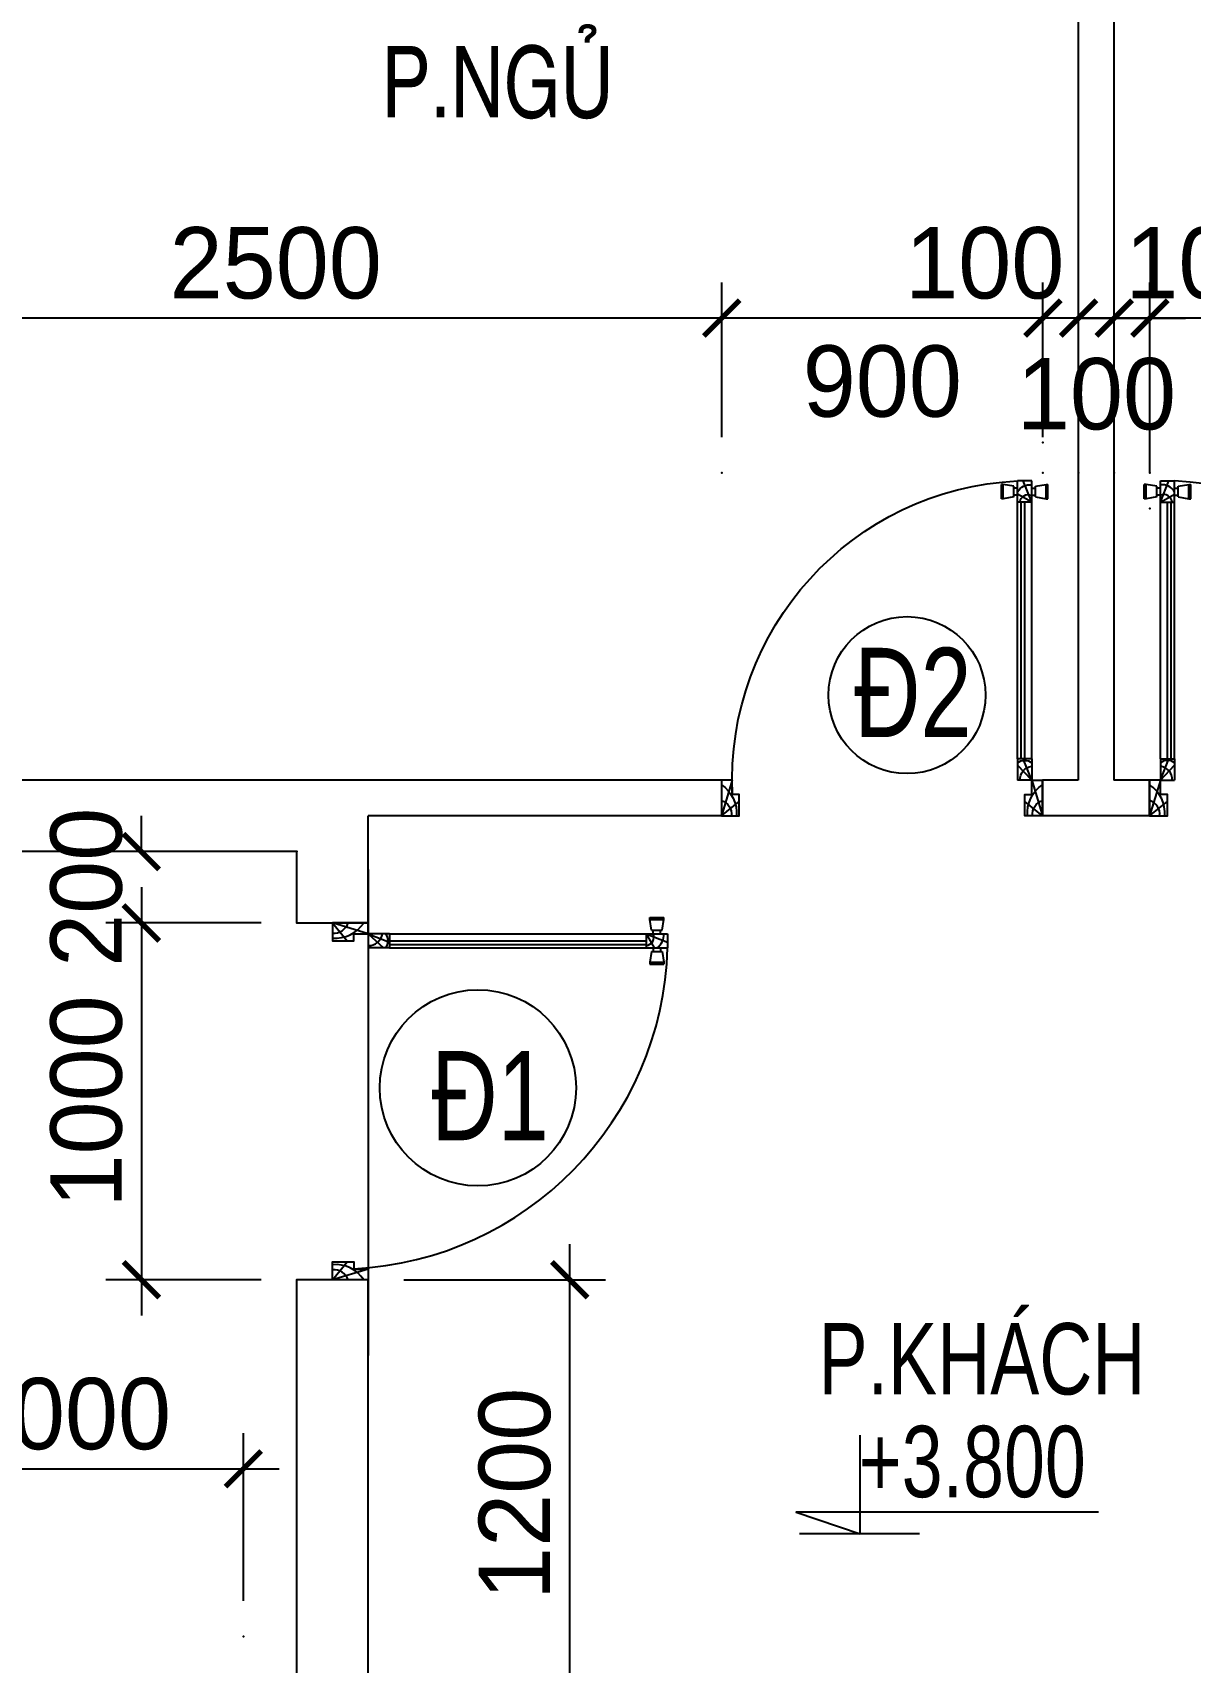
# Model space of a CAD drawing. Header units: inches. Extents: x -844707 to -690155, y -211546 to -175871.
# Drawn here: x -742312 to -739067, y -192736 to -188168 of the extents above; entities that cross this region are included whole.
import ezdxf

# ---------------------------------------------------------------- set-up
doc = ezdxf.new("R2010")
doc.units = ezdxf.units.IN
doc.header["$LTSCALE"] = 48
doc.header["$MEASUREMENT"] = 0
for name, color, linetype in [('DWGSHARE.com-CUA-DWGSHARE.com', 231, 'Continuous'), ('DWGSHARE.com-DIM-DWGSHARE.com', 251, 'Continuous'), ('DWGSHARE.com-LAYER1-DWGSHARE.com', 150, 'Continuous'), ('DWGSHARE.com-text-DWGSHARE.com', 3, 'Continuous'), ('DWGSHARE.com-TUONG-DWGSHARE.com', 7, 'Continuous')]:
    doc.layers.add(name, color=color, linetype=linetype)
doc.layers.add('DWGSHARE.com-DefPoints-DWGSHARE.com', color=7, linetype='Continuous', plot=False)
doc.styles.add('KTEN', font='', dxfattribs={"width": 0.9})
doc.styles.add('VNI-AVO', font='')
doc.styles.get('KTEN').set_extended_font_data('VNI-Helve-Condense')
doc.styles.get('VNI-AVO').set_extended_font_data('VNI-Avo')
doc.dimstyles.new('tl1-100', dxfattribs={"dimtxt": 200, "dimasz": 100, "dimexe": 100, "dimexo": 100, "dimgap": 50, "dimtad": 1, "dimdec": 0, "dimzin": 0, "dimdsep": 46, "dimtxsty": 'VNI-AVO', "dimblk": 'ARCHTICK', "dimcen": 1, "dimdle": 100, "dimclrd": 256, "dimclre": 256, "dimclrt": 2, "dimadec": 0, "dimazin": 0, "dimtfac": 1, "dimtdec": 0, "dimtix": 1, "dimtofl": 0, "dimtmove": 2, "dimatfit": 3, "dimldrblk": 'ARCHTICK', "dimfxl": 1, "dimtolj": 2, "dimtzin": 0, "dimarcsym": 0})

# ---------------------------------------------------------------- blocks, each defined once
blk = doc.blocks.new('CUA900')
at = {"color": 1}
for p, q in [((-982.7, 0), (-1012.7, 100)), ((-1012.7, 100), (-962.7, 59.3)), ((-12.7, 100), (-62.7, 59.3)), ((-42.7, 0), (-12.7, 100)), ((-42.7, 0), (-82.7, -42.5)), ((-42.7, 0), (-66.8, -60)), ((-127.7, -789), (-127.7, -829)), ((-122.7, -789), (-127.7, -789)), ((-122.7, -789), (-122.7, -829)), ((-92.7, -794), (-122.7, -789)), ((-92.7, -794), (-92.7, -824)), ((-82.7, -799), (-92.7, -799)), ((-82.7, -819), (-92.7, -819)), ((-42.7, -779), (-82.7, -801.6)), ((-42.7, -779), (-66.8, -839)), ((-42.7, -799), (-32.7, -799)), ((-42.7, -819), (-32.7, -819)), ((-32.7, -794), (-2.7, -789)), ((-32.7, -794), (-32.7, -824)), ((-2.7, -789), (-2.7, -829)), ((-2.7, -789), (2.3, -789)), ((2.3, -789), (2.3, -829)), ((-122.7, -829), (-127.7, -829)), ((-92.7, -824), (-122.7, -829)), ((-32.7, -824), (-2.7, -829)), ((-2.7, -829), (2.3, -829))]:
    blk.add_line(p, q, dxfattribs=at)
at = {"color": 3}
for p, q in [((-42.7, 0), (-82.7, 0)), ((-82.7, -60), (-82.7, 0)), ((-42.7, -60), (-42.7, 0)), ((-42.7, -60), (-82.7, -60)), ((-42.7, -779), (-82.7, -779)), ((-82.7, -779), (-82.7, -839)), ((-42.7, -779), (-42.7, -839)), ((-42.7, -839), (-82.7, -839))]:
    blk.add_line(p, q, dxfattribs=at)
for p, q in [((-82.7, -60), (-82.7, -779)), ((-72.7, -60), (-72.7, -779)), ((-62.7, -60), (-62.7, -779)), ((-42.7, -60), (-42.7, -779))]:
    blk.add_line(p, q)
for points in [[(-982.7, 40), (-982.7, 0), (-1012.7, 0), (-1012.7, 100), (-962.7, 100), (-962.7, 40)], [(-42.7, 40), (-42.7, 0), (-12.7, 0), (-12.7, 100), (-62.7, 100), (-62.7, 40)]]:
    blk.add_lwpolyline(points, close=True, dxfattribs=at)
at = {"color": 1}
for centre, radius, start, end in [((-1025.4, 95.6), 41, 288.0428, 6.1388), ((-1066.4, 92.3), 96.3, 303.9098, 4.6078), ((41, 92.3), 96.3, 175.3922, 236.0902), ((0, 95.6), 41, 173.8612, 251.9572), ((-56.7, 86.9), 926.3, 182.8999, 268.389), ((-36.8, -0.8), 39.4, 178.8582, 261.3705), ((-62.7, -21.4), 34.3, 234.3272, 305.7567), ((-46.8, -786.5), 42, 211.3101, 275.6269), ((-52.1, -776.5), 24.2, 186.0418, 292.8937)]:
    blk.add_arc(centre, radius, start, end, dxfattribs=at)
blk = doc.blocks.new('D-01-900')
at = {"color": 1}
for p, q in [((-15, 889), (-15, 929)), ((-10, 929), (-15, 929)), ((20, 924), (-10, 929)), ((-10, 889), (-10, 929)), ((20, 894), (20, 924)), ((30, 919), (20, 919)), ((30, 879), (54.1, 939)), ((70, 919), (80, 919)), ((80, 924), (110, 929)), ((80, 894), (80, 924)), ((110, 889), (110, 929)), ((110, 929), (115, 929)), ((115, 889), (115, 929)), ((-10, 889), (-15, 889)), ((20, 894), (-10, 889)), ((30, 899), (20, 899)), ((30, 879), (70, 901.6)), ((70, 899), (80, 899)), ((80, 894), (110, 889)), ((110, 889), (115, 889)), ((30, 100), (54.1, 160)), ((30, 100), (70, 142.5)), ((30, 100), (0, 0)), ((870, 100), (900, 0)), ((0, 0), (50, 40.7)), ((900, 0), (850, 40.7))]:
    blk.add_line(p, q, dxfattribs=at)
at = {"color": 3}
for p, q in [((30, 939), (70, 939)), ((30, 879), (30, 939)), ((70, 879), (70, 939)), ((30, 879), (70, 879)), ((30, 160), (70, 160)), ((30, 160), (30, 100)), ((70, 160), (70, 100)), ((30, 100), (70, 100))]:
    blk.add_line(p, q, dxfattribs=at)
for p, q in [((30, 160), (30, 879)), ((50, 160), (50, 879)), ((60, 160), (60, 879)), ((70, 160), (70, 879))]:
    blk.add_line(p, q)
for points in [[(30, 60), (30, 100), (0, 100), (0, 0), (50, 0), (50, 60)], [(870, 60), (870, 100), (900, 100), (900, 0), (850, 0), (850, 60)]]:
    blk.add_lwpolyline(points, close=True, dxfattribs=at)
at = {"color": 1}
for centre, radius, start, end in [((34.1, 886.5), 42, 31.3101, 95.6269), ((30, 100), 840, 357.2706, 87.2706), ((39.4, 876.5), 24.2, 6.0418, 112.8937), ((50, 121.4), 34.3, 54.3272, 125.7567), ((24.1, 100.8), 39.4, 358.8582, 81.3705), ((-53.7, 7.7), 96.3, 355.3922, 56.0902), ((953.7, 7.7), 96.3, 123.9098, 184.6078), ((-12.7, 4.4), 41, 353.8612, 71.9572), ((912.7, 4.4), 41, 108.0428, 186.1388)]:
    blk.add_arc(centre, radius, start, end, dxfattribs=at)
blk = doc.blocks.new('_ArchTick')
at = {"color": 0, "linetype": 'ByBlock', "const_width": 0.15}
blk.add_lwpolyline([(-0.5, -0.5), (0.5, 0.5)], dxfattribs=at)
blk = doc.blocks.new('*D330')
at = {"layer": 'DWGSHARE.com-DefPoints-DWGSHARE.com', "color": 0, "transparency": 16777216}
for p in [(-741721.3, -192193.5), (-742721.3, -192663.6), (-741721.3, -192663.6)]:
    blk.add_point(p, dxfattribs=at)
at = {"layer": 'DWGSHARE.com-DIM-DWGSHARE.com', "lineweight": -2, "transparency": 16777216}
for p, q in [((-742721.3, -192563.6), (-742721.3, -192093.5)), ((-741721.3, -192563.6), (-741721.3, -192093.5)), ((-742821.3, -192193.5), (-741621.3, -192193.5))]:
    blk.add_line(p, q, dxfattribs=at)
at = {"layer": 'DWGSHARE.com-DIM-DWGSHARE.com', "lineweight": -2, "transparency": 16777216, "xscale": 100, "yscale": 100, "zscale": 100, "rotation": 180}
blk.add_blockref('_ArchTick', (-742721.3, -192193.5), dxfattribs=at)
at = {"layer": 'DWGSHARE.com-DIM-DWGSHARE.com', "lineweight": -2, "transparency": 16777216, "xscale": 100, "yscale": 100, "zscale": 100}
blk.add_blockref('_ArchTick', (-741721.3, -192193.5), dxfattribs=at)
at = {"layer": 'DWGSHARE.com-DIM-DWGSHARE.com', "color": 2, "transparency": 16777216, "insert": (-742221.3, -192040), "char_height": 200, "attachment_point": 5, "style": 'VNI-AVO'}
blk.add_mtext('\\A2;1000', dxfattribs=at)
blk = doc.blocks.new('*D387')
at = {"layer": 'DWGSHARE.com-DefPoints-DWGSHARE.com', "color": 0, "transparency": 16777216}
for p in [(-741371.3, -191663.6), (-740806.6, -191663.6), (-741054.4, -192863.6)]:
    blk.add_point(p, dxfattribs=at)
at = {"layer": 'DWGSHARE.com-DIM-DWGSHARE.com', "lineweight": -2, "transparency": 16777216}
for p, q in [((-740806.6, -192963.6), (-740806.6, -191563.6)), ((-741271.3, -191663.6), (-740706.6, -191663.6)), ((-740954.4, -192863.6), (-740706.6, -192863.6))]:
    blk.add_line(p, q, dxfattribs=at)
at = {"layer": 'DWGSHARE.com-DIM-DWGSHARE.com', "lineweight": -2, "transparency": 16777216, "xscale": 100, "yscale": 100, "zscale": 100}
for p, rotation in [((-740806.6, -191663.6), 90), ((-740806.6, -192863.6), 270)]:
    blk.add_blockref('_ArchTick', p, dxfattribs=dict(at, rotation=rotation))
at = {"layer": 'DWGSHARE.com-DIM-DWGSHARE.com', "color": 2, "transparency": 16777216, "insert": (-740960.1, -192263.6), "char_height": 200, "attachment_point": 5, "rotation": 90, "style": 'VNI-AVO'}
blk.add_mtext('\\A2;1200', dxfattribs=at)
blk = doc.blocks.new('*D389')
at = {"layer": 'DWGSHARE.com-DefPoints-DWGSHARE.com', "color": 0, "transparency": 16777216}
for p in [(-741571.3, -190463.6), (-742007.2, -190663.6), (-741571.3, -190663.6)]:
    blk.add_point(p, dxfattribs=at)
at = {"layer": 'DWGSHARE.com-DIM-DWGSHARE.com', "lineweight": -2, "transparency": 16777216}
for p, q in [((-742007.2, -190463.6), (-742007.2, -190363.6)), ((-741671.3, -190463.6), (-742107.2, -190463.6)), ((-741671.3, -190663.6), (-742107.2, -190663.6)), ((-742007.2, -190663.6), (-742007.2, -190763.6))]:
    blk.add_line(p, q, dxfattribs=at)
at = {"layer": 'DWGSHARE.com-DIM-DWGSHARE.com', "lineweight": -2, "transparency": 16777216, "xscale": 100, "yscale": 100, "zscale": 100}
for p, rotation in [((-742007.2, -190463.6), 270), ((-742007.2, -190663.6), 90)]:
    blk.add_blockref('_ArchTick', p, dxfattribs=dict(at, rotation=rotation))
at = {"layer": 'DWGSHARE.com-DIM-DWGSHARE.com', "color": 2, "transparency": 16777216, "insert": (-742160.7, -190563.6), "char_height": 200, "attachment_point": 5, "rotation": 90, "style": 'VNI-AVO'}
blk.add_mtext('\\A2;200', dxfattribs=at)
blk = doc.blocks.new('*D390')
at = {"layer": 'DWGSHARE.com-DefPoints-DWGSHARE.com', "color": 0, "transparency": 16777216}
for p in [(-741571.3, -190663.6), (-742007.2, -191663.6), (-741571.3, -191663.6)]:
    blk.add_point(p, dxfattribs=at)
at = {"layer": 'DWGSHARE.com-DIM-DWGSHARE.com', "lineweight": -2, "transparency": 16777216}
for p, q in [((-742007.2, -190563.6), (-742007.2, -191763.6)), ((-741671.3, -190663.6), (-742107.2, -190663.6)), ((-741671.3, -191663.6), (-742107.2, -191663.6))]:
    blk.add_line(p, q, dxfattribs=at)
at = {"layer": 'DWGSHARE.com-DIM-DWGSHARE.com', "lineweight": -2, "transparency": 16777216, "xscale": 100, "yscale": 100, "zscale": 100}
for p, rotation in [((-742007.2, -190663.6), 90), ((-742007.2, -191663.6), 270)]:
    blk.add_blockref('_ArchTick', p, dxfattribs=dict(at, rotation=rotation))
at = {"layer": 'DWGSHARE.com-DIM-DWGSHARE.com', "color": 2, "transparency": 16777216, "insert": (-742160.7, -191163.6), "char_height": 200, "attachment_point": 5, "rotation": 90, "style": 'VNI-AVO'}
blk.add_mtext('\\A2;1000', dxfattribs=at)
blk = doc.blocks.new('*D662')
at = {"layer": 'DWGSHARE.com-DefPoints-DWGSHARE.com', "color": 0, "transparency": 16777216}
for p in [(-739180.1, -188968.2), (-739180.1, -189501.8), (-738280.1, -189501.8)]:
    blk.add_point(p, dxfattribs=at)
at = {"layer": 'DWGSHARE.com-DIM-DWGSHARE.com', "lineweight": -2, "transparency": 16777216}
for p, q in [((-739180.1, -189401.8), (-739180.1, -188868.2)), ((-738280.1, -189401.8), (-738280.1, -188868.2)), ((-738180.1, -188968.2), (-739280.1, -188968.2))]:
    blk.add_line(p, q, dxfattribs=at)
at = {"layer": 'DWGSHARE.com-DIM-DWGSHARE.com', "lineweight": -2, "transparency": 16777216, "xscale": 100, "yscale": 100, "zscale": 100, "rotation": 180}
blk.add_blockref('_ArchTick', (-739180.1, -188968.2), dxfattribs=at)
at = {"layer": 'DWGSHARE.com-DIM-DWGSHARE.com', "lineweight": -2, "transparency": 16777216, "xscale": 100, "yscale": 100, "zscale": 100}
blk.add_blockref('_ArchTick', (-738280.1, -188968.2), dxfattribs=at)
at = {"layer": 'DWGSHARE.com-DIM-DWGSHARE.com', "color": 2, "transparency": 16777216, "insert": (-738730.1, -189164.3), "char_height": 200, "attachment_point": 5, "style": 'VNI-AVO'}
blk.add_mtext('\\A2;900', dxfattribs=at)
blk = doc.blocks.new('*D678')
at = {"layer": 'DWGSHARE.com-DefPoints-DWGSHARE.com', "color": 0, "transparency": 16777216}
for p in [(-742880.6, -188968.2), (-740380.4, -189401.8), (-742880.6, -189519.6)]:
    blk.add_point(p, dxfattribs=at)
at = {"layer": 'DWGSHARE.com-DIM-DWGSHARE.com', "lineweight": -2, "transparency": 16777216}
for p, q in [((-742880.6, -189419.6), (-742880.6, -188868.2)), ((-740380.4, -189301.8), (-740380.4, -188868.2)), ((-740280.4, -188968.2), (-742980.6, -188968.2))]:
    blk.add_line(p, q, dxfattribs=at)
at = {"layer": 'DWGSHARE.com-DIM-DWGSHARE.com', "lineweight": -2, "transparency": 16777216, "xscale": 100, "yscale": 100, "zscale": 100, "rotation": 180}
blk.add_blockref('_ArchTick', (-742880.6, -188968.2), dxfattribs=at)
at = {"layer": 'DWGSHARE.com-DIM-DWGSHARE.com', "lineweight": -2, "transparency": 16777216, "xscale": 100, "yscale": 100, "zscale": 100}
blk.add_blockref('_ArchTick', (-740380.4, -188968.2), dxfattribs=at)
at = {"layer": 'DWGSHARE.com-DIM-DWGSHARE.com', "color": 2, "transparency": 16777216, "insert": (-741630.5, -188814.7), "char_height": 200, "attachment_point": 5, "style": 'VNI-AVO'}
blk.add_mtext('\\A2;2500', dxfattribs=at)
blk = doc.blocks.new('*D679')
at = {"layer": 'DWGSHARE.com-DefPoints-DWGSHARE.com', "color": 0, "transparency": 16777216}
for p in [(-739480.1, -188968.2), (-739480.1, -189401.8), (-739380.1, -189401.8)]:
    blk.add_point(p, dxfattribs=at)
at = {"layer": 'DWGSHARE.com-DIM-DWGSHARE.com', "lineweight": -2, "transparency": 16777216}
for p, q in [((-739480.1, -189301.8), (-739480.1, -188868.2)), ((-739380.1, -189301.8), (-739380.1, -188868.2)), ((-739480.1, -188968.2), (-739580.1, -188968.2)), ((-739380.1, -188968.2), (-739280.1, -188968.2))]:
    blk.add_line(p, q, dxfattribs=at)
at = {"layer": 'DWGSHARE.com-DIM-DWGSHARE.com', "lineweight": -2, "transparency": 16777216, "xscale": 100, "yscale": 100, "zscale": 100}
blk.add_blockref('_ArchTick', (-739480.1, -188968.2), dxfattribs=at)
at = {"layer": 'DWGSHARE.com-DIM-DWGSHARE.com', "lineweight": -2, "transparency": 16777216, "xscale": 100, "yscale": 100, "zscale": 100, "rotation": 180}
blk.add_blockref('_ArchTick', (-739380.1, -188968.2), dxfattribs=at)
at = {"layer": 'DWGSHARE.com-DIM-DWGSHARE.com', "color": 2, "transparency": 16777216, "insert": (-739643.2, -188814.7), "char_height": 200, "attachment_point": 5, "style": 'VNI-AVO'}
blk.add_mtext('\\A2;100', dxfattribs=at)
blk = doc.blocks.new('*D680')
at = {"layer": 'DWGSHARE.com-DefPoints-DWGSHARE.com', "color": 0, "transparency": 16777216}
for p in [(-739380.1, -188968.2), (-739380.1, -189401.8), (-739280.1, -189401.8)]:
    blk.add_point(p, dxfattribs=at)
at = {"layer": 'DWGSHARE.com-DIM-DWGSHARE.com', "lineweight": -2, "transparency": 16777216}
for p, q in [((-739380.1, -189301.8), (-739380.1, -188868.2)), ((-739280.1, -189301.8), (-739280.1, -188868.2)), ((-739380.1, -188968.2), (-739480.1, -188968.2)), ((-739280.1, -188968.2), (-739180.1, -188968.2))]:
    blk.add_line(p, q, dxfattribs=at)
at = {"layer": 'DWGSHARE.com-DIM-DWGSHARE.com', "lineweight": -2, "transparency": 16777216, "xscale": 100, "yscale": 100, "zscale": 100}
blk.add_blockref('_ArchTick', (-739380.1, -188968.2), dxfattribs=at)
at = {"layer": 'DWGSHARE.com-DIM-DWGSHARE.com', "lineweight": -2, "transparency": 16777216, "xscale": 100, "yscale": 100, "zscale": 100, "rotation": 180}
blk.add_blockref('_ArchTick', (-739280.1, -188968.2), dxfattribs=at)
at = {"layer": 'DWGSHARE.com-DIM-DWGSHARE.com', "color": 2, "transparency": 16777216, "insert": (-739330.1, -189181.7), "char_height": 200, "attachment_point": 5, "style": 'VNI-AVO'}
blk.add_mtext('\\A2;100', dxfattribs=at)
blk = doc.blocks.new('*D681')
at = {"layer": 'DWGSHARE.com-DefPoints-DWGSHARE.com', "color": 0, "transparency": 16777216}
for p in [(-739280.1, -188968.2), (-739280.1, -189401.8), (-739180.1, -189401.8)]:
    blk.add_point(p, dxfattribs=at)
at = {"layer": 'DWGSHARE.com-DIM-DWGSHARE.com', "lineweight": -2, "transparency": 16777216}
for p, q in [((-739280.1, -189301.8), (-739280.1, -188868.2)), ((-739180.1, -189301.8), (-739180.1, -188868.2)), ((-739280.1, -188968.2), (-739380.1, -188968.2)), ((-739180.1, -188968.2), (-739080.1, -188968.2))]:
    blk.add_line(p, q, dxfattribs=at)
at = {"layer": 'DWGSHARE.com-DIM-DWGSHARE.com', "lineweight": -2, "transparency": 16777216, "xscale": 100, "yscale": 100, "zscale": 100}
blk.add_blockref('_ArchTick', (-739280.1, -188968.2), dxfattribs=at)
at = {"layer": 'DWGSHARE.com-DIM-DWGSHARE.com', "lineweight": -2, "transparency": 16777216, "xscale": 100, "yscale": 100, "zscale": 100, "rotation": 180}
blk.add_blockref('_ArchTick', (-739180.1, -188968.2), dxfattribs=at)
at = {"layer": 'DWGSHARE.com-DIM-DWGSHARE.com', "color": 2, "transparency": 16777216, "insert": (-739026.1, -188814.7), "char_height": 200, "attachment_point": 5, "style": 'VNI-AVO'}
blk.add_mtext('\\A2;100', dxfattribs=at)
blk = doc.blocks.new('*D682')
at = {"layer": 'DWGSHARE.com-DefPoints-DWGSHARE.com', "color": 0, "transparency": 16777216}
for p in [(-740380.4, -188968.2), (-739480.1, -189316.5), (-740380.4, -189401.8)]:
    blk.add_point(p, dxfattribs=at)
at = {"layer": 'DWGSHARE.com-DIM-DWGSHARE.com', "lineweight": -2, "transparency": 16777216}
for p, q in [((-740380.4, -189301.8), (-740380.4, -188868.2)), ((-739480.1, -189216.5), (-739480.1, -188868.2)), ((-739380.1, -188968.2), (-740480.4, -188968.2))]:
    blk.add_line(p, q, dxfattribs=at)
at = {"layer": 'DWGSHARE.com-DIM-DWGSHARE.com', "lineweight": -2, "transparency": 16777216, "xscale": 100, "yscale": 100, "zscale": 100, "rotation": 180}
blk.add_blockref('_ArchTick', (-740380.4, -188968.2), dxfattribs=at)
at = {"layer": 'DWGSHARE.com-DIM-DWGSHARE.com', "lineweight": -2, "transparency": 16777216, "xscale": 100, "yscale": 100, "zscale": 100}
blk.add_blockref('_ArchTick', (-739480.1, -188968.2), dxfattribs=at)
at = {"layer": 'DWGSHARE.com-DIM-DWGSHARE.com', "color": 2, "transparency": 16777216, "insert": (-739930.3, -189146.1), "char_height": 200, "attachment_point": 5, "style": 'VNI-AVO'}
blk.add_mtext('\\A2;900', dxfattribs=at)

msp = doc.modelspace()

# ---------------------------------------------------------------- linework, layer by layer
at = {"layer": 'DWGSHARE.com-CUA-DWGSHARE.com'}
msp.add_line((-741371.3, -190513.6), (-741371.3, -191875.7), dxfattribs=at)
for centre, radius in [((-739861.1, -190025), 220), ((-741063.8, -191125.7), 275)]:
    msp.add_circle(centre, radius, dxfattribs=at)
at = {"layer": 'DWGSHARE.com-LAYER1-DWGSHARE.com', "color": 1}
msp.add_line((-739826.5, -192375.8), (-740162.6, -192375.8), dxfattribs=at)
msp.add_lwpolyline([(-739324.3, -192314.5), (-740171.4, -192314.5), (-739992.1, -192375.8), (-739992.1, -192098.7)], dxfattribs=at)
at = {"layer": 'DWGSHARE.com-TUONG-DWGSHARE.com'}
for p, q in [((-739381, -187513.1), (-739381, -190263.6)), ((-739281, -187513.1), (-739281, -190263.6)), ((-740380.3, -190263.6), (-742880.8, -190263.6)), ((-739481, -190363.6), (-739481, -190263.6)), ((-739481, -190263.6), (-739481, -190363.6)), ((-739481, -190363.6), (-739481, -190263.6)), ((-739481, -190363.6), (-739481, -190263.6)), ((-739381, -190263.6), (-739481, -190263.6)), ((-739481, -190363.6), (-739481, -190263.6)), ((-739481, -190263.6), (-739481, -190363.6)), ((-739481, -190363.6), (-739481, -190263.6)), ((-739481, -190363.6), (-739481, -190263.6)), ((-739381, -190263.6), (-739481, -190263.6)), ((-739181, -190263.6), (-739281, -190263.6)), ((-739181, -190363.6), (-739181, -190263.6)), ((-739181, -190263.6), (-739181, -190363.6)), ((-739181, -190363.6), (-739181, -190263.6)), ((-739181, -190363.6), (-739181, -190263.6)), ((-741371.3, -190663.6), (-741371.3, -190363.6)), ((-740380.3, -190363.6), (-741371.3, -190363.6)), ((-739181, -190363.6), (-739481, -190363.6)), ((-739181, -190363.6), (-739481, -190363.6)), ((-741571.3, -190463.6), (-743080.8, -190463.6)), ((-741571.3, -190663.6), (-741571.3, -190463.6)), ((-741571.3, -190663.6), (-741371.3, -190663.6)), ((-741371.3, -191663.6), (-741571.3, -191663.6)), ((-741571.3, -192663.6), (-741571.3, -191663.6)), ((-741371.3, -194913.1), (-741371.3, -191663.6)), ((-741571.3, -193163.6), (-741571.3, -192663.6))]:
    msp.add_line(p, q, dxfattribs=at)

# ---------------------------------------------------------------- block references
at = {"layer": 'DWGSHARE.com-CUA-DWGSHARE.com', "xscale": -1}
msp.add_blockref('D-01-900', (-739481.3, -190363.6), dxfattribs=at)
at = {"layer": 'DWGSHARE.com-CUA-DWGSHARE.com'}
msp.add_blockref('D-01-900', (-739181, -190363.6), dxfattribs=at)
at = {"layer": 'DWGSHARE.com-CUA-DWGSHARE.com', "rotation": 90}
msp.add_blockref('CUA900', (-741371.3, -190650.9), dxfattribs=at)

# ---------------------------------------------------------------- texts
at = {"layer": 'DWGSHARE.com-CUA-DWGSHARE.com', "style": 'KTEN', "width": 0.9}
for s, p in [('Ñ2', (-740009.2, -190142.4)), ('Ñ1', (-741194.6, -191272.4))]:
    msp.add_text(s, height=250, dxfattribs=at).set_placement(p)
at = {"layer": 'DWGSHARE.com-text-DWGSHARE.com', "style": 'KTEN', "width": 0.9}
for s, p in [('P.KHAÙCH', (-740109, -191985)), ('+3.800', (-739996.4, -192272.9))]:
    msp.add_text(s, height=200, dxfattribs=at).set_placement(p)
at = {"layer": 'DWGSHARE.com-text-DWGSHARE.com', "insert": (-740683.5, -188205.7), "char_height": 200, "width": 1261, "attachment_point": 3, "style": 'KTEN'}
msp.add_mtext('P.NGUÛ', dxfattribs=at)

# ---------------------------------------------------------------- dimensions: what is measured, and where the dimension line sits
at = {"layer": 'DWGSHARE.com-DIM-DWGSHARE.com'}
for base, p1, p2, angle, picture, middle in [((-742880.6, -188968.2), (-740380.4, -189401.8), (-742880.6, -189519.6), 180, '*D678', (-741630.5, -188814.7)), ((-742007.2, -190663.6), (-741571.3, -190463.6), (-741571.3, -190663.6), 90, '*D389', (-742160.7, -190563.6)), ((-742007.2, -191663.6), (-741571.3, -190663.6), (-741571.3, -191663.6), 90, '*D390', (-742160.7, -191163.6)), ((-740806.6, -191663.6), (-741054.4, -192863.6), (-741371.3, -191663.6), 90, '*D387', (-740960.1, -192263.6))]:
    dim = msp.add_linear_dim(base=base, p1=p1, p2=p2, angle=angle, dimstyle='tl1-100', dxfattribs=at)
    dim.commit()
    dim.dimension.update_dxf_attribs({"geometry": picture, "text_midpoint": middle})
for base, p1, p2, picture, middle in [((-739480.1, -188968.2), (-739380.1, -189401.8), (-739480.1, -189401.8), '*D679', (-739643.2, -188814.7)), ((-739280.1, -188968.2), (-739180.1, -189401.8), (-739280.1, -189401.8), '*D681', (-739026.1, -188814.7)), ((-740380.4, -188968.2), (-739480.1, -189316.5), (-740380.4, -189401.8), '*D682', (-739930.3, -189146.1)), ((-739380.1, -188968.2), (-739280.1, -189401.8), (-739380.1, -189401.8), '*D680', (-739330.1, -189181.7)), ((-739180.1, -188968.2), (-738280.1, -189501.8), (-739180.1, -189501.8), '*D662', (-738730.1, -189164.3))]:
    dim = msp.add_linear_dim(base=base, p1=p1, p2=p2, angle=180, dimstyle='tl1-100', dxfattribs=at)
    dim.commit()
    dim.dimension.update_dxf_attribs({"geometry": picture, "text_midpoint": middle, "dimtype": 160})
dim = msp.add_linear_dim(base=(-741721.3, -192193.5), p1=(-742721.3, -192663.6), p2=(-741721.3, -192663.6), dimstyle='tl1-100', dxfattribs=at)
dim.commit()
dim.dimension.update_dxf_attribs({"geometry": '*D330', "text_midpoint": (-742221.3, -192040)})

doc.saveas('drawing.dxf')
